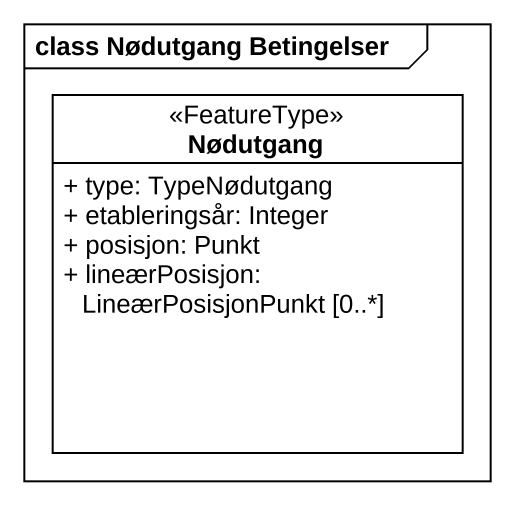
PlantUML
@startuml
mainframe class Nødutgang Betingelser
hide circle
hide empty members
skinparam classAttributeIconSize 0
class Nødutgang <<FeatureType>> {
  + type: TypeNødutgang
  + etableringsår: Integer
  + posisjon: Punkt
  + lineærPosisjon: LineærPosisjonPunkt [0..*]
}
@enduml
